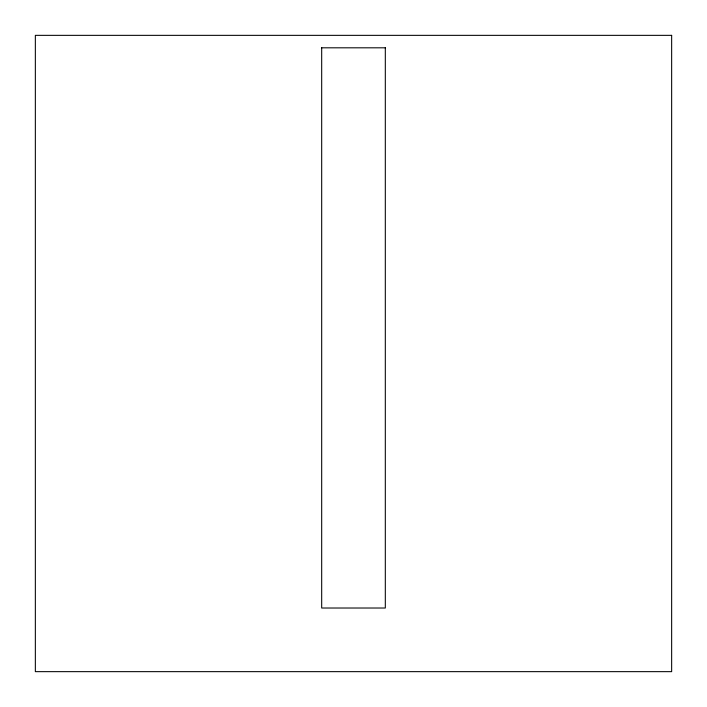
<?xml version="1.0" encoding="UTF-8"?>
<svg xmlns="http://www.w3.org/2000/svg" width="707" height="707" viewBox="0 0 707 707"><rect width="100%" height="100%" fill="white"/><g stroke="black" fill="none" stroke-linecap="round" stroke-linejoin="round"><path stroke-width="1.06" d="M321.685 47.811L385.315 47.811M385.315 47.767L385.315 608.02L321.685 608.02L321.685 47.767M671.65 35.35L35.35 35.35L35.35 671.65L671.65 671.65L671.65 35.35"/></g></svg>
